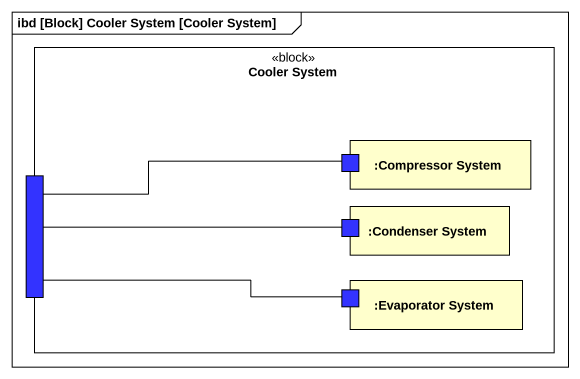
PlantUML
@startuml
mainframe ibd [Block] Cooler System [Cooler System]
rectangle "Cooler System" as Cooler_System <<block>> {
  rectangle ":Compressor System" as Compressor_System {
    port " " as port1 #3333FF
  }
  port " " as port2 #3333FF
  rectangle ":Condenser System" as Condenser_System {
    port " " as port3 #3333FF
  }
  rectangle ":Evaporator System" as Evaporator_System {
    port " " as port4 #3333FF
  }
}
port2 -right- port1
port2 -right- port3
port2 -right- port4
@enduml
